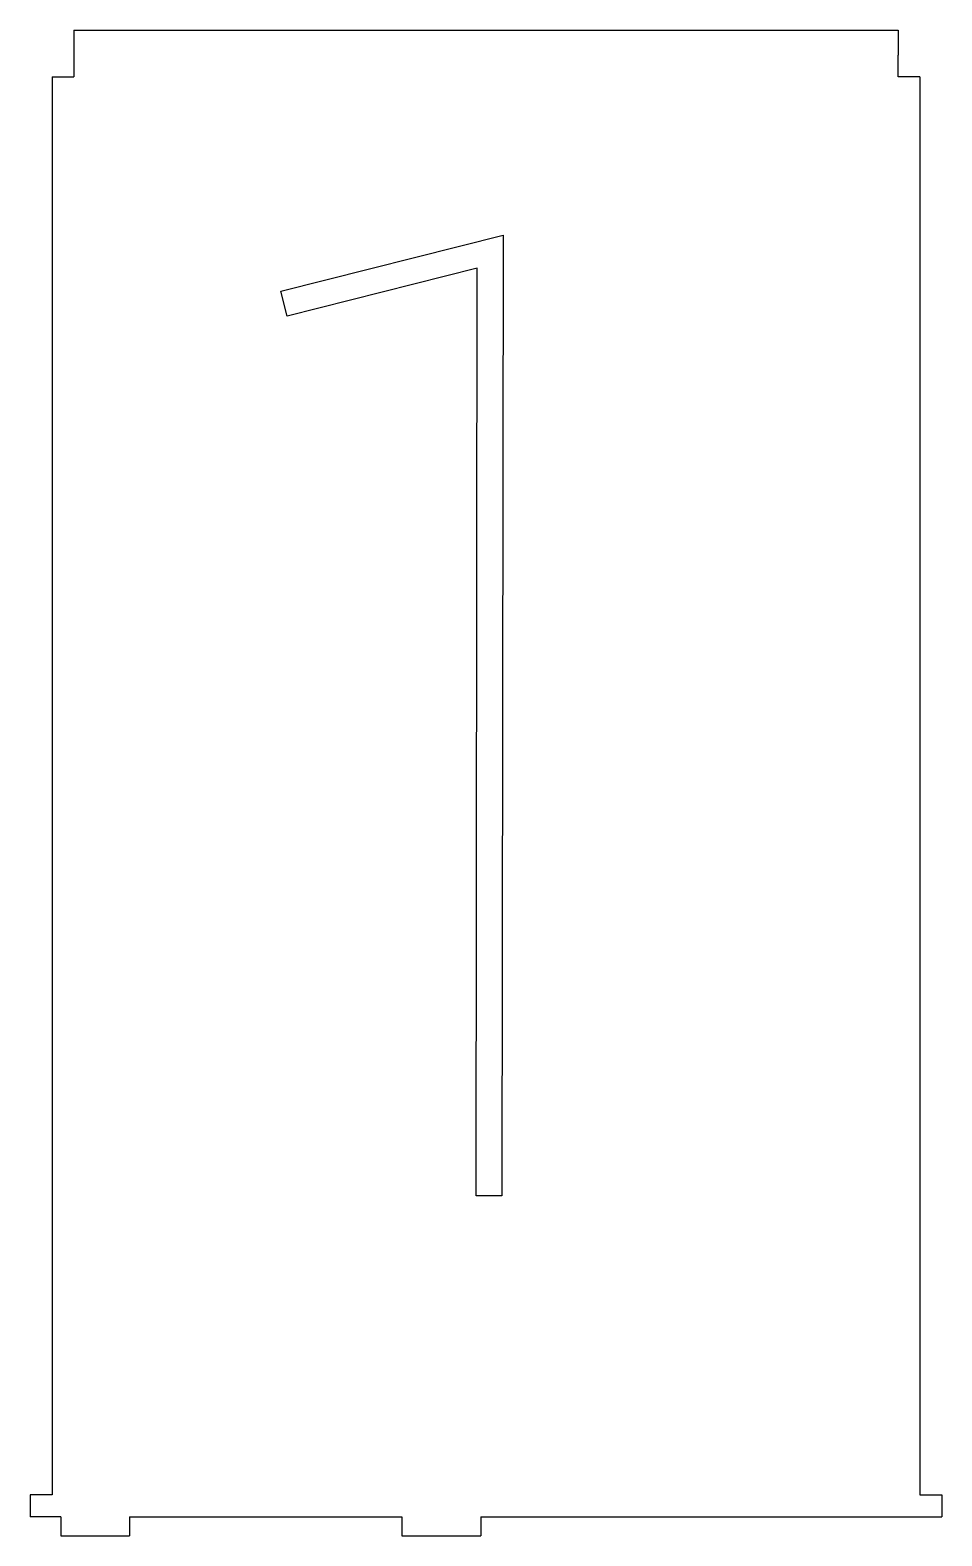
# Model space of a CAD drawing. Extents: x 0 to 62, y 0 to 103.
import ezdxf

# ---------------------------------------------------------------- set-up
doc = ezdxf.new("R2010")
doc.units = 0
doc.layers.add('ink_ext_XXXXXX', color=7, linetype='CONTINUOUS')

msp = doc.modelspace()

# ---------------------------------------------------------------- linework, layer by layer
at = {"layer": 'ink_ext_XXXXXX', "color": 5}
for points in [[(3.132313, 102.933156), (59.432469, 102.933156)], [(3.132313, 102.933156), (3.132313, 99.733462)], [(59.432469, 102.933156), (59.432469, 101.232767)], [(59.432469, 99.733462), (59.432469, 101.232767)], [(1.632301, 99.733462), (1.632301, 2.939003), (0.13229, 2.939003), (0.13229, 1.432289)], [(1.632301, 99.733462), (3.132313, 99.733462)], [(60.932128, 99.733462), (59.432469, 99.733462)], [(60.932128, 99.733462), (60.932128, 2.9323), (62.432139, 2.9323)], [(62.432139, 2.9323), (62.432139, 1.432289)], [(2.232376, 1.432289), (0.13229, 1.432289)], [(2.232376, 1.432289), (2.232376, 0.132303)], [(6.932435, 1.432289), (6.932435, 0.132303)], [(6.932435, 1.432289), (25.53229, 1.432289)], [(25.53229, 1.432289), (25.53229, 0.132303), (30.932259, 0.132303)], [(30.932259, 1.432289), (59.432469, 1.432289)], [(30.932259, 1.432289), (30.932259, 0.132303)], [(59.432469, 1.432289), (62.432139, 1.432289)], [(2.232376, 0.132303), (3.132313, 0.132303)], [(3.132313, 0.132303), (6.932435, 0.132303)]]:
    msp.add_lwpolyline(points, dxfattribs=at)
at = {"layer": 'ink_ext_XXXXXX', "color": 1}
msp.add_lwpolyline([(32.37124, 23.352136), (30.607351, 23.354253), (30.677553, 86.673629), (17.691098, 83.406907), (17.261415, 85.117879), (32.443912, 88.934934)], close=True, dxfattribs=at)

doc.saveas('drawing.dxf')
